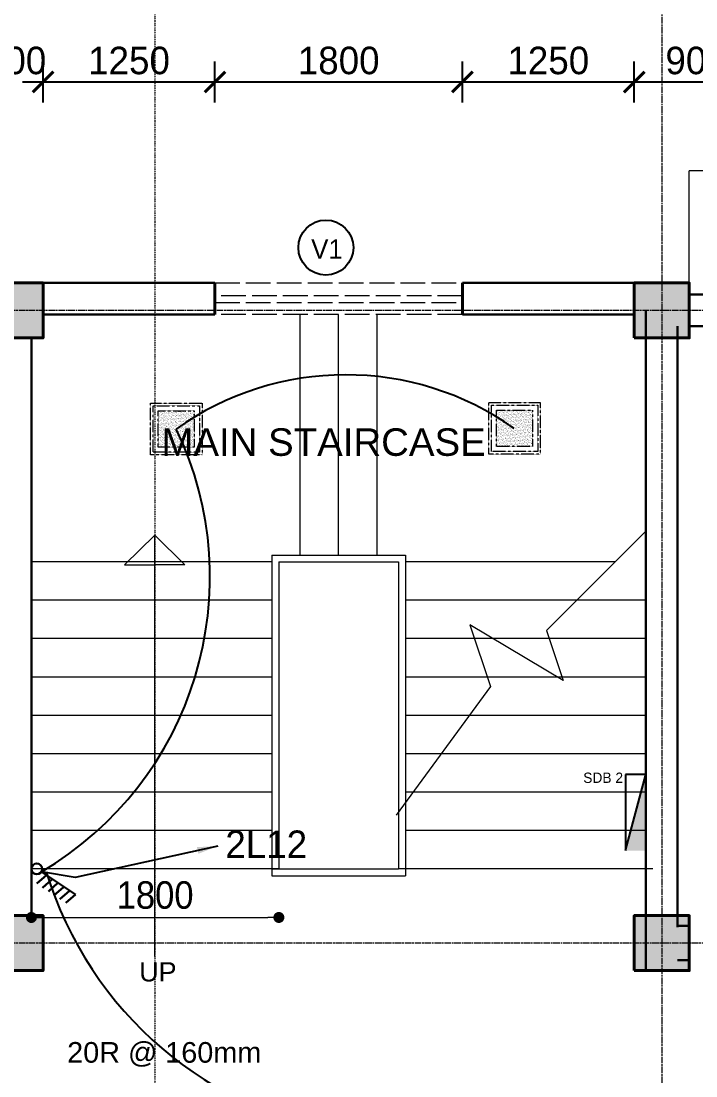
# Model space of a CAD drawing. Header units: inches. Extents: x -3071 to 2534411, y -17796 to 388172.
# Drawn here: x 1688235 to 1693144, y 363283 to 370953 of the extents above; entities that cross this region are included whole.
import ezdxf
from ezdxf.enums import TextEntityAlignment as Align

# ---------------------------------------------------------------- set-up
doc = ezdxf.new("R2010")
doc.units = ezdxf.units.IN
doc.header["$MEASUREMENT"] = 0
for name, pattern in [('ACAD_ISO08W100', [36, 24, -3, 6, -3]), ('CENTER', [2, 1.25, -0.25, 0.25, -0.25]), ('DASHDOT2', [12.7, 6.35, -3.175, 0, -3.175]), ('DASHED', [0.75, 0.5, -0.25]), ('Hidden', [15, 12, -3])]:
    doc.linetypes.add(name, pattern=pattern)
for name, color, linetype, lineweight in [('001-Archi-Opening Tags', 14, 'Continuous', 25), ('4 DB BOXES', 3, 'Continuous', 25), ('5 DB BOXES', 3, 'Continuous', 25), ('A .09 overhang', 1, 'Continuous', 9), ('A .4 col', 5, 'Continuous', 40), ('A 0.05 hatch', 252, 'Continuous', 5), ('A 0.13 dw', 3, 'Continuous', 13), ('A 0.40 wall', 160, 'Continuous', 40), ('cen', 50, 'ACAD_ISO08W100', 5), ('conduit Light & fan City', 30, 'Continuous', 5), ('DIM', 161, 'Continuous', 15), ('dotted line', 1, 'DASHED', 9), ('p1 walls stone outline', 4, 'Continuous', 30), ('section', 6, 'DASHDOT2', 20), ('Switches', 173, 'Continuous', 15), ('text', 7, 'Continuous', 25)]:
    doc.layers.add(name, color=color, linetype=linetype, lineweight=lineweight)
for name, color, linetype in [('1 x 4 recessed', 80, 'CENTER'), ('2 x 11 recessed', 60, 'CENTER'), ('Wires', 1, 'Continuous')]:
    doc.layers.add(name, color=color, linetype=linetype)
doc.styles.add('AERIAL', font='arial.ttf', dxfattribs={"height": 10})
doc.styles.add('Archi 100', font='GOTHIC.TTF', dxfattribs={"height": 200})
doc.styles.add('ARIAL', font='arial.ttf', dxfattribs={"width": 0.9})
doc.styles.add('CG', font='GOTHIC.TTF', dxfattribs={"height": 40})
doc.dimstyles.new('Archi 100', dxfattribs={"dimtxt": 200, "dimasz": 150, "dimexe": 150, "dimexo": 300, "dimgap": 50, "dimtad": 1, "dimdec": 0, "dimrnd": 5, "dimzin": 0, "dimdsep": 46, "dimtxsty": 'Archi 100', "dimblk": 'ARCHTICK', "dimcen": 0.09, "dimdle": 150, "dimclrd": 256, "dimclre": 256, "dimclrt": 256, "dimadec": 0, "dimazin": 0, "dimtfac": 1, "dimtdec": 0, "dimtix": 1, "dimtofl": 0, "dimtmove": 0, "dimatfit": 3, "dimfxl": 150, "dimfxlon": 1, "dimtolj": 1, "dimtzin": 0, "dimlwd": -1, "dimlwe": -1, "dimarcsym": 0})
doc.dimstyles.new('el to el 200', dxfattribs={"dimtxt": 200, "dimasz": 80, "dimexe": 150, "dimexo": 150, "dimgap": 60, "dimtad": 1, "dimdec": 1, "dimlfac": -1, "dimrnd": 1, "dimdsep": 46, "dimtxsty": 'ARIAL', "dimblk": 'DOT', "dimcen": 1, "dimdle": 25, "dimse1": 1, "dimse2": 1, "dimclrd": 256, "dimclre": 256, "dimclrt": 256, "dimadec": 0, "dimazin": 0, "dimtfac": 1, "dimtdec": 1, "dimtix": 1, "dimtmove": 1, "dimatfit": 0, "dimfxl": 400, "dimfxlon": 1, "dimlwd": 9, "dimlwe": 9, "dimarcsym": 0})

# ---------------------------------------------------------------- blocks, each defined once
blk = doc.blocks.new('VENT 1800')
at = {"layer": 'A 0.13 dw', "linetype": 'Hidden', "ltscale": 15}
for p, q in [((165850.2, 199350.7), (167650.1, 199350.7)), ((167650.1, 199257.9), (165850.2, 199257.9)), ((165850.2, 199207.9), (167650.1, 199207.9)), ((167650.1, 199120.7), (165850.2, 199120.7))]:
    blk.add_line(p, q, dxfattribs=at)
at = {"layer": 'A 0.40 wall', "ltscale": 15}
for p, q in [((165850.2, 199120.7), (165850.2, 199350.7)), ((167650.1, 199350.7), (167650.1, 199120.7)), ((165850.2, 199257.9), (165850.2, 199207.9)), ((167650.1, 199207.9), (167650.1, 199257.9))]:
    blk.add_line(p, q, dxfattribs=at)
blk = doc.blocks.new('_Dot')
at = {"color": 0, "linetype": 'ByBlock', "lineweight": -2}
blk.add_line((-0.5, 0), (-1, 0), dxfattribs=at)
at = {"color": 0, "linetype": 'ByBlock', "const_width": 0.5}
blk.add_lwpolyline([(-0.25, 0, 1), (0.25, 0, 1)], format="xyb", close=True, dxfattribs=at)
blk = doc.blocks.new('*D712')
at = {"layer": 'Defpoints', "color": 0, "ltscale": 20, "transparency": 16777216}
for p in [(1688310.4, 364788.6), (1690110.4, 364788.6), (1690110.4, 364435.2)]:
    blk.add_point(p, dxfattribs=at)
at = {"layer": 'DIM', "lineweight": 9, "ltscale": 20, "transparency": 16777216}
blk.add_line((1688390.4, 364435.2), (1690030.4, 364435.2), dxfattribs=at)
at = {"layer": 'DIM', "lineweight": 9, "ltscale": 20, "transparency": 16777216, "xscale": 80, "yscale": 80, "zscale": 80}
for p, rotation in [((1688310.4, 364435.2), 179.9999999999999), ((1690110.4, 364435.2), 359.9999999999999)]:
    blk.add_blockref('_Dot', p, dxfattribs=dict(at, rotation=rotation))
at = {"layer": 'DIM', "ltscale": 20, "transparency": 16777216, "insert": (1689210.4, 364597.3), "char_height": 200, "attachment_point": 5, "style": 'ARIAL'}
blk.add_mtext('1800', dxfattribs=at)
blk = doc.blocks.new('window tag')
blk.add_circle((0, 0), 200)
at = {"style": 'Archi 100', "flags": 1}
for tag, p in [('WIDTH', (15, 174.5)), ('HEIGHT', (-4.5, -348.5))]:
    blk.add_attdef(tag, p, '', height=200, dxfattribs=at)
at = {"style": 'Archi 100'}
blk.add_attdef('SYMBOL', text='', height=200, dxfattribs=at).set_placement((8, -10.5), align=Align.MIDDLE_CENTER)
blk = doc.blocks.new('_ArchTick')
at = {"color": 0, "linetype": 'ByBlock', "const_width": 0.15}
blk.add_lwpolyline([(-0.5, -0.5), (0.5, 0.5)], dxfattribs=at)
blk = doc.blocks.new('*D969')
at = {"transparency": 16777216}
for p, q in [((1687995.4, 370360.6), (1687995.4, 370660.6)), ((1688395.4, 370360.6), (1688395.4, 370660.6)), ((1687995.4, 370510.6), (1687845.4, 370510.6)), ((1688395.4, 370510.6), (1688545.4, 370510.6))]:
    blk.add_line(p, q, dxfattribs=at)
at = {"layer": 'Defpoints', "color": 0, "transparency": 16777216}
for p in [(1688395.4, 370510.6), (1687995.4, 369049.4), (1688395.4, 369049.4)]:
    blk.add_point(p, dxfattribs=at)
at = {"transparency": 16777216, "xscale": 150, "yscale": 150, "zscale": 150}
blk.add_blockref('_ArchTick', (1687995.4, 370510.6), dxfattribs=at)
at = {"transparency": 16777216, "xscale": 150, "yscale": 150, "zscale": 150, "rotation": 180}
blk.add_blockref('_ArchTick', (1688395.4, 370510.6), dxfattribs=at)
at = {"transparency": 16777216, "insert": (1688195.4, 370665.7), "char_height": 200, "attachment_point": 5, "style": 'Archi 100'}
blk.add_mtext('\\A1;400', dxfattribs=at)
blk = doc.blocks.new('*D970')
at = {"transparency": 16777216}
for p, q in [((1688395.4, 370360.6), (1688395.4, 370660.6)), ((1689645.5, 370360.6), (1689645.5, 370660.6)), ((1688245.4, 370510.6), (1689795.5, 370510.6))]:
    blk.add_line(p, q, dxfattribs=at)
at = {"layer": 'Defpoints', "color": 0, "transparency": 16777216}
for p in [(1689645.5, 370510.6), (1688395.4, 369049.4), (1689645.5, 369049.4)]:
    blk.add_point(p, dxfattribs=at)
at = {"transparency": 16777216, "xscale": 150, "yscale": 150, "zscale": 150, "rotation": 180}
blk.add_blockref('_ArchTick', (1688395.4, 370510.6), dxfattribs=at)
at = {"transparency": 16777216, "xscale": 150, "yscale": 150, "zscale": 150}
blk.add_blockref('_ArchTick', (1689645.5, 370510.6), dxfattribs=at)
at = {"transparency": 16777216, "insert": (1689020.5, 370665.7), "char_height": 200, "attachment_point": 5, "style": 'Archi 100'}
blk.add_mtext('\\A1;1250', dxfattribs=at)
blk = doc.blocks.new('*D971')
at = {"transparency": 16777216}
for p, q in [((1689645.5, 370360.6), (1689645.5, 370660.6)), ((1691445.4, 370360.6), (1691445.4, 370660.6)), ((1689495.5, 370510.6), (1691595.4, 370510.6))]:
    blk.add_line(p, q, dxfattribs=at)
at = {"layer": 'Defpoints', "color": 0, "transparency": 16777216}
for p in [(1691445.4, 370510.6), (1689645.5, 369049.4), (1691445.4, 369049.4)]:
    blk.add_point(p, dxfattribs=at)
at = {"transparency": 16777216, "xscale": 150, "yscale": 150, "zscale": 150, "rotation": 180}
blk.add_blockref('_ArchTick', (1689645.5, 370510.6), dxfattribs=at)
at = {"transparency": 16777216, "xscale": 150, "yscale": 150, "zscale": 150}
blk.add_blockref('_ArchTick', (1691445.4, 370510.6), dxfattribs=at)
at = {"transparency": 16777216, "insert": (1690545.5, 370665.7), "char_height": 200, "attachment_point": 5, "style": 'Archi 100'}
blk.add_mtext('\\A1;1800', dxfattribs=at)
blk = doc.blocks.new('*D972')
at = {"transparency": 16777216}
for p, q in [((1691445.4, 370360.6), (1691445.4, 370660.6)), ((1692695.4, 370360.6), (1692695.4, 370660.6)), ((1691295.4, 370510.6), (1692845.4, 370510.6))]:
    blk.add_line(p, q, dxfattribs=at)
at = {"layer": 'Defpoints', "color": 0, "transparency": 16777216}
for p in [(1692695.4, 370510.6), (1691445.4, 369049.4), (1692695.4, 369049.4)]:
    blk.add_point(p, dxfattribs=at)
at = {"transparency": 16777216, "xscale": 150, "yscale": 150, "zscale": 150, "rotation": 180}
blk.add_blockref('_ArchTick', (1691445.4, 370510.6), dxfattribs=at)
at = {"transparency": 16777216, "xscale": 150, "yscale": 150, "zscale": 150}
blk.add_blockref('_ArchTick', (1692695.4, 370510.6), dxfattribs=at)
at = {"transparency": 16777216, "insert": (1692070.4, 370665.7), "char_height": 200, "attachment_point": 5, "style": 'Archi 100'}
blk.add_mtext('\\A1;1250', dxfattribs=at)
blk = doc.blocks.new('*D973')
at = {"transparency": 16777216}
for p, q in [((1692695.4, 370360.6), (1692695.4, 370660.6)), ((1693595.4, 370360.6), (1693595.4, 370660.6)), ((1692545.4, 370510.6), (1693745.4, 370510.6))]:
    blk.add_line(p, q, dxfattribs=at)
at = {"layer": 'Defpoints', "color": 0, "transparency": 16777216}
for p in [(1693595.4, 370510.6), (1692695.4, 369049.4), (1693595.4, 369049.4)]:
    blk.add_point(p, dxfattribs=at)
at = {"transparency": 16777216, "xscale": 150, "yscale": 150, "zscale": 150, "rotation": 180}
blk.add_blockref('_ArchTick', (1692695.4, 370510.6), dxfattribs=at)
at = {"transparency": 16777216, "xscale": 150, "yscale": 150, "zscale": 150}
blk.add_blockref('_ArchTick', (1693595.4, 370510.6), dxfattribs=at)
at = {"transparency": 16777216, "insert": (1693145.4, 370665.7), "char_height": 200, "attachment_point": 5, "style": 'Archi 100'}
blk.add_mtext('\\A1;900', dxfattribs=at)
blk = doc.blocks.new('*D991')
at = {"transparency": 16777216}
for p, q in [((1683045.4, 371063.4), (1683045.4, 371363.4)), ((1688195.4, 371063.4), (1688195.4, 371363.4)), ((1682895.4, 371213.4), (1688345.4, 371213.4))]:
    blk.add_line(p, q, dxfattribs=at)
at = {"layer": 'Defpoints', "color": 0, "transparency": 16777216}
for p in [(1688195.4, 371213.4), (1683045.4, 368849.4), (1688195.4, 368849.4)]:
    blk.add_point(p, dxfattribs=at)
at = {"transparency": 16777216, "xscale": 150, "yscale": 150, "zscale": 150, "rotation": 180}
blk.add_blockref('_ArchTick', (1683045.4, 371213.4), dxfattribs=at)
at = {"transparency": 16777216, "xscale": 150, "yscale": 150, "zscale": 150}
blk.add_blockref('_ArchTick', (1688195.4, 371213.4), dxfattribs=at)
at = {"transparency": 16777216, "insert": (1685620.4, 371368.5), "char_height": 200, "attachment_point": 5, "style": 'Archi 100'}
blk.add_mtext('\\A1;5150', dxfattribs=at)
blk = doc.blocks.new('*D992')
at = {"transparency": 16777216}
for p, q in [((1688195.4, 371063.4), (1688195.4, 371363.4)), ((1692895.4, 371063.4), (1692895.4, 371363.4)), ((1688045.4, 371213.4), (1693045.4, 371213.4))]:
    blk.add_line(p, q, dxfattribs=at)
at = {"layer": 'Defpoints', "color": 0, "transparency": 16777216}
for p in [(1692895.4, 371213.4), (1688195.4, 368849.4), (1692895.4, 368849.4)]:
    blk.add_point(p, dxfattribs=at)
at = {"transparency": 16777216, "xscale": 150, "yscale": 150, "zscale": 150, "rotation": 180}
blk.add_blockref('_ArchTick', (1688195.4, 371213.4), dxfattribs=at)
at = {"transparency": 16777216, "xscale": 150, "yscale": 150, "zscale": 150}
blk.add_blockref('_ArchTick', (1692895.4, 371213.4), dxfattribs=at)
at = {"transparency": 16777216, "insert": (1690545.4, 371368.5), "char_height": 200, "attachment_point": 5, "style": 'Archi 100'}
blk.add_mtext('\\A1;4700', dxfattribs=at)
blk = doc.blocks.new('*D993')
at = {"transparency": 16777216}
for p, q in [((1692895.4, 371063.4), (1692895.4, 371363.4)), ((1693395.4, 371063.4), (1693395.4, 371363.4)), ((1692895.4, 371213.4), (1692745.4, 371213.4)), ((1693395.4, 371213.4), (1693545.4, 371213.4))]:
    blk.add_line(p, q, dxfattribs=at)
at = {"layer": 'Defpoints', "color": 0, "transparency": 16777216}
for p in [(1693395.4, 371213.4), (1692895.4, 368849.4), (1693395.4, 368849.4)]:
    blk.add_point(p, dxfattribs=at)
at = {"transparency": 16777216, "xscale": 150, "yscale": 150, "zscale": 150}
blk.add_blockref('_ArchTick', (1692895.4, 371213.4), dxfattribs=at)
at = {"transparency": 16777216, "xscale": 150, "yscale": 150, "zscale": 150, "rotation": 180}
blk.add_blockref('_ArchTick', (1693395.4, 371213.4), dxfattribs=at)
at = {"transparency": 16777216, "insert": (1693145.4, 371368.5), "char_height": 200, "attachment_point": 5, "style": 'Archi 100'}
blk.add_mtext('\\A1;500', dxfattribs=at)
blk = doc.blocks.new('*D998')
at = {"transparency": 16777216}
for p, q in [((1668445.4, 371809), (1668445.4, 372109)), ((1707495.4, 371809), (1707495.4, 372109)), ((1668295.4, 371959), (1707645.4, 371959))]:
    blk.add_line(p, q, dxfattribs=at)
at = {"layer": 'Defpoints', "color": 0, "transparency": 16777216}
for p in [(1707495.4, 371959), (1668445.4, 369049.4), (1707495.4, 369049.4)]:
    blk.add_point(p, dxfattribs=at)
at = {"transparency": 16777216, "xscale": 150, "yscale": 150, "zscale": 150, "rotation": 180}
blk.add_blockref('_ArchTick', (1668445.4, 371959), dxfattribs=at)
at = {"transparency": 16777216, "xscale": 150, "yscale": 150, "zscale": 150}
blk.add_blockref('_ArchTick', (1707495.4, 371959), dxfattribs=at)
at = {"transparency": 16777216, "insert": (1687970.4, 372114), "char_height": 200, "attachment_point": 5, "style": 'Archi 100'}
blk.add_mtext('\\A1;39050', dxfattribs=at)
blk = doc.blocks.new('*D1158')
at = {"transparency": 16777216}
for p, q in [((1765923.7, 369050.2), (1765923.7, 369200.2)), ((1765773.7, 369050.2), (1766073.7, 369050.2)), ((1765773.7, 368669.3), (1766073.7, 368669.3)), ((1765923.7, 368669.3), (1765923.7, 368519.3))]:
    blk.add_line(p, q, dxfattribs=at)
at = {"layer": 'Defpoints', "color": 0, "transparency": 16777216}
for p in [(1764300.5, 369050.2), (0, 368669.3), (1765923.7, 368669.3)]:
    blk.add_point(p, dxfattribs=at)
at = {"transparency": 16777216, "xscale": 150, "yscale": 150, "zscale": 150}
for p, rotation in [((1765923.7, 369050.2), 270), ((1765923.7, 368669.3), 90)]:
    blk.add_blockref('_ArchTick', p, dxfattribs=dict(at, rotation=rotation))
at = {"transparency": 16777216, "insert": (1765768.6, 368859.8), "char_height": 200, "attachment_point": 5, "rotation": 90, "style": 'Archi 100'}
blk.add_mtext('\\A1;380', dxfattribs=at)
blk = doc.blocks.new('*D1159')
at = {"transparency": 16777216}
for p, q in [((1623.2, 368819.3), (1623.2, 364300.2)), ((1473.2, 368669.3), (1773.2, 368669.3)), ((1773.2, 364450.2), (1473.2, 364450.2))]:
    blk.add_line(p, q, dxfattribs=at)
at = {"layer": 'Defpoints', "color": 0, "transparency": 16777216}
for p in [(0, 368669.3), (1623.2, 364450.2), (1764300.5, 364450.2)]:
    blk.add_point(p, dxfattribs=at)
at = {"transparency": 16777216, "xscale": 150, "yscale": 150, "zscale": 150}
for p, rotation in [((1623.2, 368669.3), 90), ((1623.2, 364450.2), 270)]:
    blk.add_blockref('_ArchTick', p, dxfattribs=dict(at, rotation=rotation))
at = {"transparency": 16777216, "insert": (1468.2, 366559.8), "char_height": 200, "attachment_point": 5, "rotation": 90, "style": 'Archi 100'}
blk.add_mtext('\\A1;4220', dxfattribs=at)
blk = doc.blocks.new('1by1 6w')
at = {"layer": '2 x 11 recessed', "lineweight": 0}
h = blk.add_hatch(dxfattribs=at)
h.set_pattern_fill('AR-SAND', color=256, scale=7.6)
h.set_pattern_definition([(37.5, (-507751.777, 116886.896), (-0.47874952, 14.64386064), [0, -11.552, 0, -12.92, 0, -12.35]), (7.5, (-507751.777, 116886.896), (13.45030296, 21.4483101), [0, -6.232, 0, -10.412, 0, -3.99]), (327.5, (-507761.125, 116886.896), (23.66747815, 0.0430088), [0, -3.8, 0, -13.68, 0, -17.86]), (317.5, (-507761.125, 116886.896), (22.8465622, 6.6703343), [0, -1.9, 0, -8.968, 0, -10.26])])
h.paths.add_polyline_path([(-106.4, 106.4), (106.4, 106.4), (106.4, -106.4), (-106.4, -106.4)])
for points in [[(-152, 152), (152, 152), (152, -152), (-152, -152)], [(-136.8, 136.8), (136.8, 136.8), (136.8, -136.8), (-136.8, -136.8)], [(-106.4, 106.4), (106.4, 106.4), (106.4, -106.4), (-106.4, -106.4)]]:
    blk.add_lwpolyline(points, close=True, dxfattribs=at)
blk = doc.blocks.new('FDB')
at = {"layer": '4 DB BOXES'}
blk.add_hatch(color=256, dxfattribs=at).paths.add_polyline_path([(-65075.48, -197982.42), (-65075.48, -197977), (-65095.76, -197982.42)])
for p, q in [((-65095.76, -197982.42), (-65095.76, -197977)), ((-65095.76, -197977), (-65075.48, -197977)), ((-65075.48, -197977), (-65095.76, -197982.42)), ((-65075.48, -197982.42), (-65095.76, -197982.42))]:
    blk.add_line(p, q, dxfattribs=at)
blk = doc.blocks.new('6gang switch')
at = {"layer": 'Switches', "lineweight": 30}
for p, q in [((1.74, 2.08), (6.46, 9.17)), ((6.46, 9.17), (8.21, 7.17)), ((4.95, 6.67), (6.71, 4.66)), ((5.7, 7.92), (7.46, 5.92)), ((4.07, 5.54), (5.83, 3.54)), ((2.44, 3.16), (4.2, 1.16)), ((3.32, 4.29), (5.08, 2.28))]:
    blk.add_line(p, q, dxfattribs=at)
blk.add_circle((1.13, 1.13), 1.13, dxfattribs=at)

msp = doc.modelspace()

# ---------------------------------------------------------------- hatches: boundary and pattern name
at = {"layer": 'A .4 col', "linetype": 'Continuous'}
h = msp.add_hatch(color=256, dxfattribs=at)
h.dxf.hatch_style = 1
h.paths.add_polyline_path([(1687995.4, 368649.4), (1688395.4, 368649.4), (1688395.4, 369049.4), (1687995.4, 369049.4)])
h = msp.add_hatch(color=256, dxfattribs=at)
h.dxf.hatch_style = 1
h.paths.add_polyline_path([(1692695.4, 368649.4), (1693095.4, 368649.4), (1693095.4, 369049.4), (1692695.4, 369049.4)])
h = msp.add_hatch(color=256, dxfattribs=at)
h.dxf.hatch_style = 1
h.paths.add_polyline_path([(1687995.4, 364049.4), (1688395.4, 364049.4), (1688395.4, 364449.4), (1687995.4, 364449.4)])
h = msp.add_hatch(color=256, dxfattribs=at)
h.dxf.hatch_style = 1
h.paths.add_polyline_path([(1692695.4, 364049.4), (1693095.4, 364049.4), (1693095.4, 364449.4), (1692695.4, 364449.4)])

# ---------------------------------------------------------------- linework, layer by layer
at = {"layer": 'A .09 overhang', "ltscale": 20}
msp.add_line((1693095.4, 369050.17), (1693095.4, 369565.17), dxfattribs=at)
at = {"layer": 'A .4 col', "linetype": 'Continuous'}
for points in [[(1687995.4, 368649.4), (1688395.4, 368649.4), (1688395.4, 369049.4), (1687995.4, 369049.4)], [(1692695.4, 368649.4), (1693095.4, 368649.4), (1693095.4, 369049.4), (1692695.4, 369049.4)], [(1687995.4, 364049.4), (1688395.4, 364049.4), (1688395.4, 364449.4), (1687995.4, 364449.4)], [(1692695.4, 364049.4), (1693095.4, 364049.4), (1693095.4, 364449.4), (1692695.4, 364449.4)]]:
    msp.add_lwpolyline(points, close=True, dxfattribs=at)
at = {"layer": 'A 0.05 hatch', "linetype": 'Continuous'}
for p, q in [((1689207.8, 367214.53), (1688987.95, 366999.75)), ((1689207.8, 364150.33), (1689207.8, 367214.53)), ((1689207.8, 367214.53), (1689427.66, 366999.75)), ((1688987.95, 366999.75), (1689207.8, 366999.75)), ((1689427.66, 366999.75), (1689207.8, 366999.75))]:
    msp.add_line(p, q, dxfattribs=at)
at = {"layer": 'cen', "ltscale": 2}
for p, q in [((1692895.4, 374438.91), (1692895.4, 347494.76)), ((1711810.4, 368849.4), (1664130.4, 368849.4)), ((1711810.4, 364249.4), (1664130.4, 364249.4))]:
    msp.add_line(p, q, dxfattribs=at)
at = {"layer": 'Defpoints'}
for centre, radius, start, end in [((1690596.63, 366256), 2125.07, 54.777563, 125.453312), ((1687123.78, 366910.4), 2485.52, 300.435135, 25.669169), ((1691049.94, 365574.71), 2752.62, 197.055463, 261.724362)]:
    msp.add_arc(centre, radius, start, end, dxfattribs=at)
at = {"layer": 'DIM', "ltscale": 20}
for p, q in [((1690266.4, 367070.65), (1690266.4, 368819.4)), ((1690545.4, 367070.65), (1690545.4, 368819.4)), ((1690824.4, 367070.65), (1690824.4, 368819.4)), ((1690060.4, 367020.65), (1688310.4, 367020.65)), ((1692556.65, 367020.65), (1691030.4, 367020.65)), ((1690060.4, 366741.65), (1688310.4, 366741.65)), ((1692780.4, 366741.65), (1691030.4, 366741.65)), ((1690060.4, 366462.65), (1688310.4, 366462.65)), ((1692780.4, 366462.65), (1691030.4, 366462.65)), ((1690060.4, 366183.65), (1688310.4, 366183.65)), ((1692780.4, 366183.65), (1691030.4, 366183.65)), ((1690060.4, 365904.65), (1688310.4, 365904.65)), ((1692780.4, 365904.65), (1691030.4, 365904.65)), ((1690060.4, 365625.65), (1688310.4, 365625.65)), ((1692780.4, 365625.65), (1691030.4, 365625.65)), ((1690060.4, 365346.65), (1688310.4, 365346.65)), ((1692780.4, 365346.65), (1691030.4, 365346.65)), ((1690060.4, 365067.65), (1688310.4, 365067.65)), ((1692780.4, 365067.65), (1691030.4, 365067.65)), ((1690110.4, 364788.65), (1688310.4, 364788.65)), ((1690060.4, 364738.65), (1691030.4, 364738.65)), ((1690110.4, 364788.65), (1690980.4, 364788.65)), ((1692830.4, 364788.65), (1690980.4, 364788.65))]:
    msp.add_line(p, q, dxfattribs=at)
at = {"layer": 'DIM'}
for p, q in [((1690060.4, 367070.65), (1691030.4, 367070.65)), ((1690060.4, 367070.65), (1690060.4, 364738.65)), ((1690110.4, 367020.65), (1690980.4, 367020.65)), ((1690110.4, 367020.65), (1690110.4, 364788.65)), ((1690980.4, 367020.65), (1690980.4, 364788.65)), ((1691030.4, 367070.65), (1691030.4, 364738.65)), ((1690060.4, 364788.65), (1690110.4, 364788.65))]:
    msp.add_line(p, q, dxfattribs=at)
at = {"layer": 'DIM', "ltscale": 20}
msp.add_lwpolyline([(1692780.4, 367244.4), (1692057.89, 366521.88), (1692177.41, 366158.58), (1691500.55, 366563.61), (1691650.31, 366114.31), (1690963.51, 365178.06)], dxfattribs=at)
at = {"layer": 'dotted line', "linetype": 'Continuous', "ltscale": 1000}
for p in [(1708310.4, 369865.17), (1693095.4, 369050.17)]:
    msp.add_line(p, (1693095.4, 369865.17), dxfattribs=at)
at = {"layer": 'p1 walls stone outline'}
for p, q in [((1689645.54, 369049.4), (1688195.4, 369049.4)), ((1692895.4, 369049.4), (1691445.42, 369049.4)), ((1693520.38, 368964.4), (1693095.4, 368964.4)), ((1689645.54, 368819.4), (1688395.4, 368819.4)), ((1692695.4, 368819.4), (1691445.42, 368819.4)), ((1692780.4, 368849.4), (1692780.4, 364049.4)), ((1693010.4, 368734.4), (1693010, 364364.4)), ((1693520.38, 368734.4), (1693095.4, 368734.4)), ((1688310.4, 368649.4), (1688310.4, 364449.4)), ((1693095.4, 364374.4), (1693010.4, 364374.4)), ((1693095.4, 364124.4), (1693010.4, 364124.4))]:
    msp.add_line(p, q, dxfattribs=at)
at = {"layer": 'section'}
msp.add_line((1689207.8, 374214.82), (1689207.8, 347033.46), dxfattribs=at)

# ---------------------------------------------------------------- block references
at = {"layer": '001-Archi-Opening Tags'}
ref = msp.add_blockref('window tag', (1690452.19, 369306.48), dxfattribs=at)
ref.add_attrib('SYMBOL', 'V1', dxfattribs={"layer": '0', "height": 140, "style": 'CG'}).set_placement((1690460.19, 369295.98), align=Align.MIDDLE_CENTER)
at = {"layer": '1 x 4 recessed', "xscale": 1.232584708463633, "yscale": 1.232584708463633, "zscale": 1.232584708463633}
for p in [(1689364, 367987.06), (1691824.88, 367992.01)]:
    msp.add_blockref('1by1 6w', p, dxfattribs=at)
at = {"layer": '5 DB BOXES', "xscale": -27.26879209834785, "yscale": 27.26879211394649, "zscale": 27.26879210264321, "rotation": 90}
msp.add_blockref('FDB', (-3705961.05, -1409608.59), dxfattribs=at)
at = {"layer": 'conduit Light & fan City', "xscale": 34.89373264493602, "yscale": 34.89373264493602, "zscale": 34.89373264493602, "rotation": 270.00000000012}
msp.add_blockref('6gang switch', (1688310.4, 364827.99), dxfattribs=at)
at = {"layer": 'p1 walls stone outline'}
msp.add_blockref('VENT 1800', (1523795.33, 169698.69), dxfattribs=at)

# ---------------------------------------------------------------- texts
at = {"layer": 'text', "attachment_point": 1, "style": 'AERIAL'}
for s, insert, char_height, width in [('MAIN STAIRCASE', (1689255.88, 367992.01), 200, 14192.8258), ('UP', (1689094.63, 364110.11), 140, 1897.5412), ('20R @ 160mm', (1688570.58, 363529.25), 150, 14192.8258)]:
    msp.add_mtext(s, dxfattribs=dict(at, insert=insert, char_height=char_height, width=width))
at = {"layer": 'Wires', "lineweight": 9, "attachment_point": 1, "style": 'CG'}
for s, width, gutter_width, insert, char_height in [('SDB 2', 404.0556, 200, (1692324.34, 365488.87), 75), ('2L12', 291.9664, 300, (1689721.06, 365067.65), 200)]:
    msp.add_mtext_dynamic_manual_height_columns(s, width=width, gutter_width=gutter_width, heights=[0], dxfattribs=dict(at, insert=insert, char_height=char_height))

# ---------------------------------------------------------------- dimensions: what is measured, and where the dimension line sits
dim = msp.add_linear_dim(base=(1707495.4, 371958.97), p1=(1668445.4, 369049.4), p2=(1707495.4, 369049.4), dimstyle='Archi 100')
dim.commit()
dim.dimension.update_dxf_attribs({"geometry": '*D998', "text_midpoint": (1687970.4, 372114)})
for base, p1, p2, picture, middle in [((1688195.4, 371213.43), (1683045.4, 368849.4), (1688195.4, 368849.4), '*D991', (1685620.4, 371368.46)), ((1692895.4, 371213.43), (1688195.4, 368849.4), (1692895.4, 368849.4), '*D992', (1690545.4, 371368.46)), ((1693395.4, 371213.43), (1692895.4, 368849.4), (1693395.4, 368849.4), '*D993', (1693145.4, 371368.46)), ((1688395.4, 370510.63), (1687995.4, 369049.4), (1688395.4, 369049.4), '*D969', (1688195.4, 370665.67)), ((1689645.54, 370510.63), (1688395.4, 369049.4), (1689645.54, 369049.4), '*D970', (1689020.47, 370665.67)), ((1691445.42, 370510.63), (1689645.54, 369049.4), (1691445.42, 369049.4), '*D971', (1690545.48, 370665.67)), ((1692695.4, 370510.63), (1691445.42, 369049.4), (1692695.4, 369049.4), '*D972', (1692070.41, 370665.67)), ((1693595.4, 370510.63), (1692695.4, 369049.4), (1693595.4, 369049.4), '*D973', (1693145.4, 370665.67))]:
    dim = msp.add_linear_dim(base=base, p1=p1, p2=p2, dimstyle='Archi 100', override={"dimtmove": 1})
    dim.commit()
    dim.dimension.update_dxf_attribs({"geometry": picture, "text_midpoint": middle})
dim = msp.add_linear_dim(base=(1765923.68, 368669.34), p1=(1764300.46, 369050.17), p2=(0, 368669.34), angle=90, dimstyle='Archi 100')
dim.commit()
dim.dimension.update_dxf_attribs({"geometry": '*D1158', "text_midpoint": (1765768.65, 368859.76)})
dim = msp.add_linear_dim(base=(1623.21, 364450.17), p1=(0, 368669.34), p2=(1764300.46, 364450.17), angle=90, dimstyle='Archi 100', override={"dimtmove": 1})
dim.commit()
dim.dimension.update_dxf_attribs({"geometry": '*D1159', "text_midpoint": (1468.18, 366559.76)})
at = {"layer": 'DIM', "ltscale": 20}
dim = msp.add_aligned_dim(p1=(1688310.4, 364788.65), p2=(1690110.4, 364788.65), distance=-353.49, dimstyle='el to el 200', dxfattribs=at)
dim.commit()
dim.dimension.update_dxf_attribs({"geometry": '*D712', "text_midpoint": (1689210.4, 364597.27)})

# ---------------------------------------------------------------- leaders
at = {"layer": 'Defpoints'}
msp.add_leader([(1689666.3, 364954.78), (1688629.89, 364725.6), (1688382.85, 364767.38)], dimstyle='Archi 100', override={"dimgap": 50, "dimtad": 0}, dxfattribs=at)

doc.saveas('drawing.dxf')
